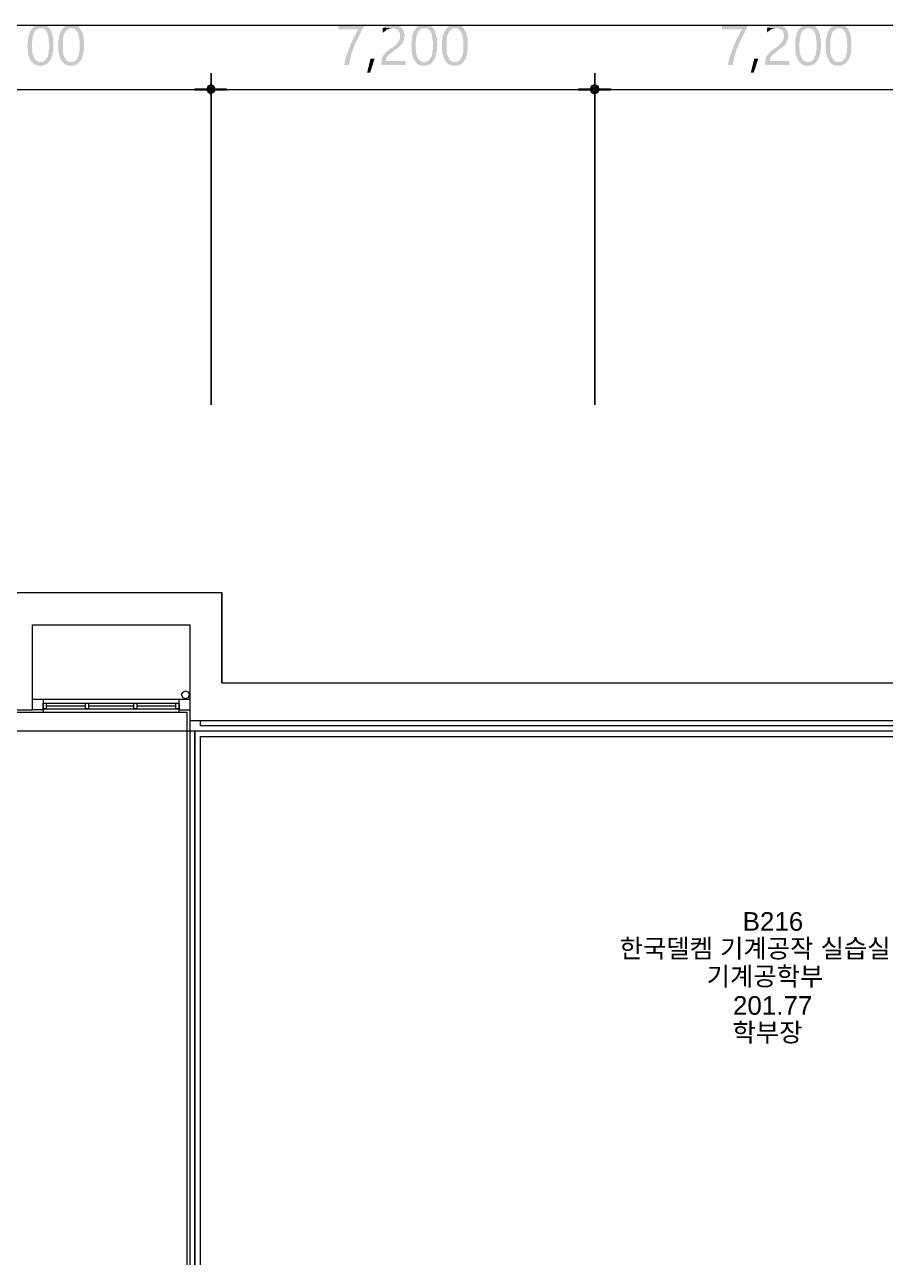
# Model space of a CAD drawing. Header units: millimetres. Extents: x -750 to 93466, y 13039 to 66109.
# Drawn here: x 58164 to 74316, y 38732 to 61872 of the extents above; entities that cross this region are included whole.
import ezdxf

# ---------------------------------------------------------------- set-up
doc = ezdxf.new("R2010")
doc.units = ezdxf.units.MM
for name, color, linetype in [('PDF_문자', 7, 'Continuous'), ('PDF_솔리드 채우기', 7, 'Continuous'), ('PDF_형상', 7, 'Continuous')]:
    doc.layers.add(name, color=color, linetype=linetype)
doc.styles.add('PDF 맑은고딕', font='Arial.ttf')

msp = doc.modelspace()

# ---------------------------------------------------------------- hatches: boundary and pattern name
at = {"layer": 'PDF_솔리드 채우기', "transparency": 33554559}
for points in [[(58311, 61805), (58292, 61786), (58283, 61777), (58283, 61767), (58273, 61758), (58264, 61739), (58264, 61729), (58254, 61710), (58245, 61691), (58245, 61672), (58235, 61653), (58235, 61634), (58226, 61615), (58226, 61596), (58226, 61568), (58226, 61549), (58216, 61520), (58216, 61502), (58216, 61473), (58216, 61454), (58216, 61426), (58226, 61407), (58226, 61378), (58226, 61359), (58226, 61340), (58235, 61321), (58235, 61293), (58245, 61283), (58254, 61264), (58254, 61245), (58264, 61226), (58273, 61217), (58283, 61198), (58283, 61188), (58302, 61169), (58311, 61160), (58330, 61141), (58340, 61131), (58359, 61122), (58378, 61112), (58397, 61112), (58416, 61103), (58435, 61103), (58454, 61103), (58454, 61103), (58482, 61103), (58501, 61103), (58520, 61112), (58539, 61112), (58549, 61122), (58568, 61131), (58587, 61141), (58596, 61150), (58615, 61169), (58463, 61169), (58454, 61169), (58435, 61169), (58425, 61169), (58416, 61179), (58397, 61188), (58387, 61188), (58378, 61198), (58368, 61207), (58359, 61226), (58349, 61236), (58340, 61255), (58330, 61264), (58330, 61283), (58321, 61302), (58311, 61321), (58311, 61350), (58311, 61369), (58302, 61397), (58302, 61416), (58302, 61445), (58302, 61473), (58302, 61502), (58302, 61530), (58302, 61558), (58311, 61577), (58311, 61606), (58311, 61625), (58321, 61653), (58321, 61672), (58330, 61691), (58340, 61701), (58340, 61720), (58349, 61739), (58359, 61748), (58368, 61758), (58378, 61767), (58387, 61777), (58397, 61786), (58416, 61796), (58425, 61796), (58435, 61805), (58454, 61805), (58463, 61805)], [(58473, 61872), (58463, 61872), (58444, 61872), (58425, 61872), (58406, 61862), (58387, 61862), (58368, 61853), (58349, 61843), (58340, 61834), (58321, 61824), (58311, 61805), (58463, 61805), (58473, 61805), (58482, 61805), (58501, 61805), (58511, 61796), (58520, 61796), (58530, 61786), (58549, 61777), (58558, 61767), (58568, 61758), (58568, 61748), (58577, 61729), (58587, 61720), (58596, 61701), (58596, 61682), (58606, 61663), (58606, 61634), (58615, 61615), (58615, 61596), (58615, 61568), (58625, 61539), (58625, 61511), (58625, 61483), (58625, 61454), (58625, 61426), (58615, 61407), (58615, 61378), (58615, 61350), (58606, 61331), (58606, 61312), (58596, 61293), (58596, 61274), (58587, 61255), (58577, 61245), (58568, 61226), (58558, 61217), (58549, 61207), (58539, 61198), (58530, 61188), (58520, 61179), (58501, 61179), (58492, 61169), (58482, 61169), (58463, 61169), (58615, 61169), (58625, 61188), (58644, 61198), (58644, 61207), (58653, 61226), (58663, 61245), (58672, 61255), (58672, 61274), (58682, 61293), (58682, 61312), (58691, 61331), (58691, 61350), (58701, 61369), (58701, 61397), (58701, 61416), (58701, 61445), (58701, 61464), (58701, 61492), (58701, 61492), (58701, 61520), (58701, 61549), (58701, 61568), (58701, 61596), (58701, 61625), (58691, 61644), (58691, 61663), (58682, 61682), (58682, 61701), (58672, 61720), (58663, 61739), (58663, 61758), (58653, 61767), (58644, 61786), (58634, 61796), (58625, 61815), (58615, 61824), (58596, 61834), (58587, 61843), (58577, 61853), (58558, 61853), (58549, 61862), (58539, 61862), (58520, 61872), (58501, 61872), (58492, 61872)], [(58881, 61805), (58872, 61786), (58862, 61777), (58862, 61767), (58853, 61758), (58843, 61739), (58834, 61729), (58824, 61710), (58824, 61691), (58815, 61672), (58815, 61653), (58805, 61634), (58805, 61615), (58805, 61596), (58796, 61568), (58796, 61549), (58796, 61520), (58796, 61502), (58796, 61473), (58796, 61454), (58796, 61426), (58796, 61407), (58796, 61378), (58805, 61359), (58805, 61340), (58805, 61321), (58815, 61293), (58815, 61283), (58824, 61264), (58834, 61245), (58834, 61226), (58843, 61217), (58853, 61198), (58862, 61188), (58872, 61169), (58891, 61160), (58900, 61141), (58919, 61131), (58929, 61122), (58948, 61112), (58967, 61112), (58986, 61103), (59005, 61103), (59033, 61103), (59033, 61103), (59052, 61103), (59071, 61103), (59090, 61112), (59109, 61112), (59128, 61122), (59147, 61131), (59156, 61141), (59175, 61150), (59185, 61169), (59033, 61169), (59024, 61169), (59014, 61169), (58995, 61169), (58986, 61179), (58976, 61188), (58967, 61188), (58948, 61198), (58938, 61207), (58929, 61226), (58919, 61236), (58919, 61255), (58910, 61264), (58900, 61283), (58891, 61302), (58891, 61321), (58891, 61350), (58881, 61369), (58881, 61397), (58881, 61416), (58881, 61445), (58881, 61473), (58881, 61502), (58881, 61530), (58881, 61558), (58881, 61577), (58881, 61606), (58891, 61625), (58891, 61653), (58900, 61672), (58900, 61691), (58910, 61701), (58919, 61720), (58929, 61739), (58938, 61748), (58938, 61758), (58957, 61767), (58967, 61777), (58976, 61786), (58986, 61796), (58995, 61796), (59014, 61805), (59024, 61805), (59043, 61805)], [(59043, 61872), (59043, 61872), (59024, 61872), (59005, 61872), (58976, 61862), (58967, 61862), (58948, 61853), (58929, 61843), (58910, 61834), (58900, 61824), (58881, 61805), (59043, 61805), (59043, 61805), (59061, 61805), (59071, 61805), (59080, 61796), (59099, 61796), (59109, 61786), (59118, 61777), (59128, 61767), (59137, 61758), (59147, 61748), (59156, 61729), (59166, 61720), (59166, 61701), (59175, 61682), (59175, 61663), (59185, 61634), (59185, 61615), (59194, 61596), (59194, 61568), (59194, 61539), (59194, 61511), (59194, 61483), (59194, 61454), (59194, 61426), (59194, 61407), (59194, 61378), (59185, 61350), (59185, 61331), (59175, 61312), (59175, 61293), (59166, 61274), (59166, 61255), (59156, 61245), (59147, 61226), (59137, 61217), (59128, 61207), (59118, 61198), (59109, 61188), (59090, 61179), (59080, 61179), (59071, 61169), (59052, 61169), (59033, 61169), (59185, 61169), (59204, 61188), (59213, 61198), (59223, 61207), (59232, 61226), (59232, 61245), (59242, 61255), (59251, 61274), (59251, 61293), (59261, 61312), (59261, 61331), (59270, 61350), (59270, 61369), (59270, 61397), (59280, 61416), (59280, 61445), (59280, 61464), (59280, 61492), (59280, 61492), (59280, 61520), (59280, 61549), (59280, 61568), (59270, 61596), (59270, 61625), (59270, 61644), (59261, 61663), (59261, 61682), (59251, 61701), (59251, 61720), (59242, 61739), (59232, 61758), (59223, 61767), (59213, 61786), (59204, 61796), (59194, 61815), (59185, 61824), (59175, 61834), (59166, 61843), (59147, 61853), (59137, 61853), (59128, 61862), (59109, 61862), (59090, 61872), (59080, 61872), (59061, 61872)], [(64523, 61862), (64048, 61862), (64048, 61786), (64428, 61786), (64428, 61786), (64409, 61767), (64400, 61748), (64390, 61729), (64381, 61701), (64371, 61682), (64362, 61663), (64352, 61653), (64343, 61634), (64333, 61615), (64324, 61596), (64314, 61577), (64305, 61558), (64305, 61539), (64295, 61530), (64286, 61520), (64276, 61502), (64276, 61473), (64267, 61454), (64257, 61435), (64248, 61416), (64238, 61397), (64238, 61378), (64229, 61359), (64219, 61340), (64210, 61321), (64210, 61302), (64200, 61293), (64200, 61274), (64191, 61255), (64181, 61226), (64181, 61207), (64172, 61188), (64172, 61169), (64172, 61150), (64162, 61131), (64162, 61112), (64248, 61112), (64248, 61122), (64257, 61141), (64257, 61160), (64257, 61179), (64267, 61198), (64267, 61217), (64276, 61236), (64276, 61255), (64286, 61274), (64286, 61293), (64295, 61321), (64305, 61340), (64314, 61359), (64314, 61378), (64324, 61407), (64333, 61426), (64343, 61435), (64343, 61454), (64352, 61473), (64362, 61492), (64371, 61511), (64371, 61530), (64381, 61549), (64390, 61558), (64400, 61577), (64409, 61596), (64419, 61615), (64428, 61634), (64438, 61653), (64447, 61672), (64457, 61691), (64466, 61710), (64476, 61729), (64485, 61758), (64495, 61777), (64514, 61796), (64523, 61815)], [(65074, 61872), (65074, 61872), (65046, 61872), (65027, 61872), (65008, 61872), (64989, 61862), (64970, 61853), (64951, 61853), (64932, 61843), (64922, 61824), (64903, 61815), (65065, 61805), (65084, 61805), (65103, 61805), (65122, 61796), (65141, 61786), (65160, 61777), (65169, 61767), (65179, 61758), (65188, 61739), (65198, 61729), (65207, 61710), (65207, 61682), (65207, 61663), (65207, 61644), (65207, 61625), (65207, 61606), (65198, 61587), (65188, 61568), (65179, 61549), (65169, 61539), (65160, 61530), (65150, 61511), (65131, 61502), (65122, 61483), (65103, 61473), (65084, 61454), (65065, 61445), (65046, 61426), (65017, 61416), (64998, 61397), (64989, 61388), (64970, 61378), (64960, 61359), (64941, 61350), (64932, 61340), (64922, 61321), (64903, 61302), (64894, 61293), (64884, 61274), (64875, 61255), (64875, 61255), (64865, 61236), (64865, 61217), (64865, 61198), (64856, 61169), (64856, 61150), (64856, 61112), (65312, 61112), (65312, 61188), (64941, 61188), (64941, 61198), (64951, 61217), (64951, 61236), (64960, 61255), (64960, 61264), (64979, 61274), (64989, 61293), (65008, 61312), (65008, 61312), (65017, 61321), (65027, 61331), (65046, 61340), (65065, 61359), (65084, 61369), (65103, 61388), (65122, 61407), (65141, 61416), (65160, 61426), (65179, 61445), (65188, 61454), (65207, 61473), (65217, 61483), (65236, 61502), (65245, 61511), (65255, 61530), (65255, 61530), (65264, 61549), (65274, 61568), (65283, 61587), (65283, 61606), (65283, 61625), (65293, 61644), (65293, 61672), (65293, 61672), (65293, 61701), (65283, 61720), (65283, 61739), (65274, 61758), (65264, 61777), (65255, 61786), (65245, 61805), (65236, 61815), (65226, 61824), (65207, 61834), (65198, 61843), (65179, 61853), (65160, 61862), (65141, 61872), (65122, 61872), (65103, 61872)], [(64903, 61815), (64884, 61805), (64884, 61720), (64894, 61720), (64903, 61739), (64922, 61748), (64941, 61758), (64951, 61777), (64970, 61786), (64989, 61786), (65008, 61796), (65027, 61805), (65046, 61805), (65065, 61805)], [(65511, 61805), (65502, 61786), (65483, 61777), (65483, 61767), (65473, 61758), (65464, 61739), (65464, 61729), (65454, 61710), (65445, 61691), (65445, 61672), (65435, 61653), (65435, 61634), (65435, 61615), (65426, 61596), (65426, 61568), (65426, 61549), (65426, 61520), (65426, 61502), (65416, 61473), (65426, 61454), (65426, 61426), (65426, 61407), (65426, 61378), (65426, 61359), (65435, 61340), (65435, 61321), (65445, 61293), (65445, 61283), (65454, 61264), (65454, 61245), (65464, 61226), (65473, 61217), (65483, 61198), (65492, 61188), (65502, 61169), (65511, 61160), (65530, 61141), (65540, 61131), (65559, 61122), (65578, 61112), (65597, 61112), (65616, 61103), (65635, 61103), (65654, 61103), (65654, 61103), (65682, 61103), (65701, 61103), (65720, 61112), (65739, 61112), (65758, 61122), (65768, 61131), (65787, 61141), (65806, 61150), (65815, 61169), (65663, 61169), (65654, 61169), (65644, 61169), (65625, 61169), (65616, 61179), (65597, 61188), (65587, 61188), (65578, 61198), (65568, 61207), (65559, 61226), (65549, 61236), (65540, 61255), (65530, 61264), (65530, 61283), (65521, 61302), (65521, 61321), (65511, 61350), (65511, 61369), (65511, 61397), (65502, 61416), (65502, 61445), (65502, 61473), (65502, 61502), (65502, 61530), (65502, 61558), (65511, 61577), (65511, 61606), (65511, 61625), (65521, 61653), (65521, 61672), (65530, 61691), (65540, 61701), (65540, 61720), (65549, 61739), (65559, 61748), (65568, 61758), (65578, 61767), (65587, 61777), (65597, 61786), (65616, 61796), (65625, 61796), (65635, 61805), (65654, 61805), (65673, 61805)], [(65673, 61872), (65673, 61872), (65644, 61872), (65625, 61872), (65606, 61862), (65587, 61862), (65568, 61853), (65559, 61843), (65540, 61834), (65521, 61824), (65511, 61805), (65673, 61805), (65673, 61805), (65682, 61805), (65701, 61805), (65711, 61796), (65720, 61796), (65739, 61786), (65749, 61777), (65758, 61767), (65768, 61758), (65777, 61748), (65777, 61729), (65787, 61720), (65796, 61701), (65806, 61682), (65806, 61663), (65815, 61634), (65815, 61615), (65815, 61596), (65825, 61568), (65825, 61539), (65825, 61511), (65825, 61483), (65825, 61454), (65825, 61426), (65825, 61407), (65815, 61378), (65815, 61350), (65815, 61331), (65806, 61312), (65806, 61293), (65796, 61274), (65787, 61255), (65777, 61245), (65768, 61226), (65768, 61217), (65749, 61207), (65739, 61198), (65730, 61188), (65720, 61179), (65711, 61179), (65692, 61169), (65682, 61169), (65663, 61169), (65815, 61169), (65825, 61188), (65844, 61198), (65844, 61207), (65853, 61226), (65863, 61245), (65872, 61255), (65872, 61274), (65882, 61293), (65891, 61312), (65891, 61331), (65891, 61350), (65901, 61369), (65901, 61397), (65901, 61416), (65901, 61445), (65910, 61464), (65910, 61492), (65910, 61492), (65910, 61520), (65901, 61549), (65901, 61568), (65901, 61596), (65901, 61625), (65891, 61644), (65891, 61663), (65882, 61682), (65882, 61701), (65872, 61720), (65863, 61739), (65863, 61758), (65853, 61767), (65844, 61786), (65834, 61796), (65825, 61815), (65815, 61824), (65806, 61834), (65787, 61843), (65777, 61853), (65768, 61853), (65749, 61862), (65739, 61862), (65720, 61872), (65701, 61872), (65692, 61872)], [(66081, 61805), (66072, 61786), (66062, 61777), (66062, 61767), (66053, 61758), (66043, 61739), (66034, 61729), (66034, 61710), (66024, 61691), (66015, 61672), (66015, 61653), (66005, 61634), (66005, 61615), (66005, 61596), (65996, 61568), (65996, 61549), (65996, 61520), (65996, 61502), (65996, 61473), (65996, 61454), (65996, 61426), (65996, 61407), (66005, 61378), (66005, 61359), (66005, 61340), (66015, 61321), (66015, 61293), (66024, 61283), (66024, 61264), (66034, 61245), (66043, 61226), (66043, 61217), (66053, 61198), (66062, 61188), (66072, 61169), (66091, 61160), (66100, 61141), (66119, 61131), (66138, 61122), (66148, 61112), (66167, 61112), (66186, 61103), (66205, 61103), (66233, 61103), (66233, 61103), (66252, 61103), (66271, 61103), (66290, 61112), (66309, 61112), (66328, 61122), (66347, 61131), (66366, 61141), (66375, 61150), (66394, 61169), (66242, 61169), (66233, 61169), (66214, 61169), (66205, 61169), (66186, 61179), (66176, 61188), (66167, 61188), (66157, 61198), (66138, 61207), (66129, 61226), (66129, 61236), (66119, 61255), (66110, 61264), (66100, 61283), (66100, 61302), (66091, 61321), (66091, 61350), (66081, 61369), (66081, 61397), (66081, 61416), (66081, 61445), (66081, 61473), (66081, 61502), (66081, 61530), (66081, 61558), (66081, 61577), (66091, 61606), (66091, 61625), (66091, 61653), (66100, 61672), (66110, 61691), (66110, 61701), (66119, 61720), (66129, 61739), (66138, 61748), (66148, 61758), (66157, 61767), (66167, 61777), (66176, 61786), (66186, 61796), (66205, 61796), (66214, 61805), (66224, 61805), (66242, 61805)], [(66242, 61872), (66242, 61872), (66224, 61872), (66205, 61872), (66186, 61862), (66167, 61862), (66148, 61853), (66129, 61843), (66110, 61834), (66100, 61824), (66081, 61805), (66242, 61805), (66242, 61805), (66261, 61805), (66271, 61805), (66290, 61796), (66299, 61796), (66309, 61786), (66318, 61777), (66328, 61767), (66337, 61758), (66347, 61748), (66356, 61729), (66366, 61720), (66366, 61701), (66375, 61682), (66385, 61663), (66385, 61634), (66385, 61615), (66394, 61596), (66394, 61568), (66394, 61539), (66394, 61511), (66394, 61483), (66394, 61454), (66394, 61426), (66394, 61407), (66394, 61378), (66394, 61350), (66385, 61331), (66385, 61312), (66375, 61293), (66366, 61274), (66366, 61255), (66356, 61245), (66347, 61226), (66337, 61217), (66328, 61207), (66318, 61198), (66309, 61188), (66290, 61179), (66280, 61179), (66271, 61169), (66252, 61169), (66242, 61169), (66394, 61169), (66404, 61188), (66413, 61198), (66423, 61207), (66432, 61226), (66442, 61245), (66442, 61255), (66451, 61274), (66461, 61293), (66461, 61312), (66470, 61331), (66470, 61350), (66470, 61369), (66480, 61397), (66480, 61416), (66480, 61445), (66480, 61464), (66480, 61492), (66480, 61492), (66480, 61520), (66480, 61549), (66480, 61568), (66480, 61596), (66470, 61625), (66470, 61644), (66461, 61663), (66461, 61682), (66451, 61701), (66451, 61720), (66442, 61739), (66432, 61758), (66423, 61767), (66413, 61786), (66404, 61796), (66394, 61815), (66385, 61824), (66375, 61834), (66366, 61843), (66356, 61853), (66337, 61853), (66328, 61862), (66309, 61862), (66299, 61872), (66280, 61872), (66261, 61872)], [(71723, 61862), (71248, 61862), (71248, 61786), (71628, 61786), (71628, 61786), (71619, 61767), (71600, 61748), (71590, 61729), (71581, 61701), (71571, 61682), (71562, 61663), (71552, 61653), (71543, 61634), (71533, 61615), (71524, 61596), (71514, 61577), (71514, 61558), (71505, 61539), (71495, 61530), (71495, 61520), (71486, 61502), (71476, 61473), (71467, 61454), (71457, 61435), (71448, 61416), (71438, 61397), (71438, 61378), (71429, 61359), (71419, 61340), (71419, 61321), (71410, 61302), (71410, 61293), (71400, 61274), (71391, 61255), (71391, 61226), (71381, 61207), (71381, 61188), (71372, 61169), (71372, 61150), (71362, 61131), (71362, 61112), (71448, 61112), (71457, 61122), (71457, 61141), (71457, 61160), (71467, 61179), (71467, 61198), (71467, 61217), (71476, 61236), (71476, 61255), (71486, 61274), (71495, 61293), (71495, 61321), (71505, 61340), (71514, 61359), (71524, 61378), (71524, 61407), (71533, 61426), (71543, 61435), (71552, 61454), (71552, 61473), (71562, 61492), (71571, 61511), (71581, 61530), (71581, 61549), (71590, 61558), (71600, 61577), (71609, 61596), (71619, 61615), (71628, 61634), (71638, 61653), (71647, 61672), (71657, 61691), (71666, 61710), (71676, 61729), (71685, 61758), (71704, 61777), (71714, 61796), (71723, 61815)], [(72274, 61872), (72274, 61872), (72255, 61872), (72227, 61872), (72208, 61872), (72189, 61862), (72170, 61853), (72151, 61853), (72132, 61843), (72122, 61824), (72103, 61815), (72265, 61805), (72284, 61805), (72303, 61805), (72322, 61796), (72341, 61786), (72360, 61777), (72369, 61767), (72379, 61758), (72398, 61739), (72398, 61729), (72407, 61710), (72407, 61682), (72417, 61663), (72417, 61644), (72407, 61625), (72407, 61606), (72398, 61587), (72388, 61568), (72379, 61549), (72369, 61539), (72360, 61530), (72350, 61511), (72331, 61502), (72322, 61483), (72303, 61473), (72284, 61454), (72265, 61445), (72246, 61426), (72227, 61416), (72208, 61397), (72189, 61388), (72170, 61378), (72160, 61359), (72141, 61350), (72132, 61340), (72122, 61321), (72103, 61302), (72094, 61293), (72084, 61274), (72075, 61255), (72075, 61255), (72075, 61236), (72065, 61217), (72065, 61198), (72065, 61169), (72056, 61150), (72056, 61112), (72512, 61112), (72512, 61188), (72151, 61188), (72151, 61198), (72151, 61217), (72151, 61236), (72160, 61255), (72170, 61264), (72179, 61274), (72189, 61293), (72208, 61312), (72208, 61312), (72217, 61321), (72236, 61331), (72246, 61340), (72265, 61359), (72284, 61369), (72303, 61388), (72322, 61407), (72341, 61416), (72360, 61426), (72379, 61445), (72398, 61454), (72407, 61473), (72426, 61483), (72436, 61502), (72445, 61511), (72455, 61530), (72455, 61530), (72464, 61549), (72474, 61568), (72483, 61587), (72483, 61606), (72493, 61625), (72493, 61644), (72493, 61672), (72493, 61672), (72493, 61701), (72483, 61720), (72483, 61739), (72474, 61758), (72464, 61777), (72455, 61786), (72445, 61805), (72436, 61815), (72426, 61824), (72417, 61834), (72398, 61843), (72379, 61853), (72360, 61862), (72341, 61872), (72322, 61872), (72303, 61872)], [(72103, 61815), (72094, 61805), (72094, 61720), (72094, 61720), (72103, 61739), (72122, 61748), (72141, 61758), (72160, 61777), (72170, 61786), (72189, 61786), (72208, 61796), (72227, 61805), (72246, 61805), (72265, 61805)], [(72711, 61805), (72702, 61786), (72683, 61777), (72683, 61767), (72673, 61758), (72673, 61739), (72664, 61729), (72654, 61710), (72654, 61691), (72645, 61672), (72645, 61653), (72635, 61634), (72635, 61615), (72626, 61596), (72626, 61568), (72626, 61549), (72626, 61520), (72626, 61502), (72626, 61473), (72626, 61454), (72626, 61426), (72626, 61407), (72626, 61378), (72626, 61359), (72635, 61340), (72635, 61321), (72645, 61293), (72645, 61283), (72654, 61264), (72664, 61245), (72664, 61226), (72673, 61217), (72683, 61198), (72692, 61188), (72702, 61169), (72711, 61160), (72730, 61141), (72749, 61131), (72759, 61122), (72778, 61112), (72797, 61112), (72816, 61103), (72835, 61103), (72854, 61103), (72863, 61103), (72882, 61103), (72901, 61103), (72920, 61112), (72939, 61112), (72958, 61122), (72977, 61131), (72987, 61141), (73006, 61150), (73015, 61169), (72863, 61169), (72854, 61169), (72844, 61169), (72825, 61169), (72816, 61179), (72806, 61188), (72787, 61188), (72778, 61198), (72768, 61207), (72759, 61226), (72749, 61236), (72740, 61255), (72740, 61264), (72730, 61283), (72721, 61302), (72721, 61321), (72711, 61350), (72711, 61369), (72711, 61397), (72702, 61416), (72702, 61445), (72702, 61473), (72702, 61502), (72702, 61530), (72711, 61558), (72711, 61577), (72711, 61606), (72721, 61625), (72721, 61653), (72730, 61672), (72730, 61691), (72740, 61701), (72749, 61720), (72749, 61739), (72759, 61748), (72768, 61758), (72778, 61767), (72787, 61777), (72806, 61786), (72816, 61796), (72825, 61796), (72844, 61805), (72854, 61805), (72873, 61805)], [(72873, 61872), (72873, 61872), (72844, 61872), (72825, 61872), (72806, 61862), (72787, 61862), (72768, 61853), (72759, 61843), (72740, 61834), (72730, 61824), (72711, 61805), (72873, 61805), (72873, 61805), (72882, 61805), (72901, 61805), (72911, 61796), (72920, 61796), (72939, 61786), (72949, 61777), (72958, 61767), (72968, 61758), (72977, 61748), (72987, 61729), (72987, 61720), (72996, 61701), (73006, 61682), (73006, 61663), (73015, 61634), (73015, 61615), (73015, 61596), (73025, 61568), (73025, 61539), (73025, 61511), (73025, 61483), (73025, 61454), (73025, 61426), (73025, 61407), (73015, 61378), (73015, 61350), (73015, 61331), (73006, 61312), (73006, 61293), (72996, 61274), (72987, 61255), (72987, 61245), (72977, 61226), (72968, 61217), (72958, 61207), (72949, 61198), (72930, 61188), (72920, 61179), (72911, 61179), (72892, 61169), (72882, 61169), (72863, 61169), (73015, 61169), (73034, 61188), (73044, 61198), (73053, 61207), (73053, 61226), (73063, 61245), (73072, 61255), (73082, 61274), (73082, 61293), (73091, 61312), (73091, 61331), (73101, 61350), (73101, 61369), (73101, 61397), (73101, 61416), (73110, 61445), (73110, 61464), (73110, 61492), (73110, 61492), (73110, 61520), (73110, 61549), (73101, 61568), (73101, 61596), (73101, 61625), (73091, 61644), (73091, 61663), (73091, 61682), (73082, 61701), (73072, 61720), (73072, 61739), (73063, 61758), (73053, 61767), (73044, 61786), (73034, 61796), (73025, 61815), (73015, 61824), (73006, 61834), (72996, 61843), (72977, 61853), (72968, 61853), (72949, 61862), (72939, 61862), (72920, 61872), (72911, 61872), (72892, 61872)], [(73291, 61805), (73272, 61786), (73262, 61777), (73262, 61767), (73253, 61758), (73243, 61739), (73234, 61729), (73234, 61710), (73224, 61691), (73224, 61672), (73215, 61653), (73215, 61634), (73205, 61615), (73205, 61596), (73205, 61568), (73196, 61549), (73196, 61520), (73196, 61502), (73196, 61473), (73196, 61454), (73196, 61426), (73196, 61407), (73205, 61378), (73205, 61359), (73205, 61340), (73215, 61321), (73215, 61293), (73224, 61283), (73224, 61264), (73234, 61245), (73243, 61226), (73253, 61217), (73253, 61198), (73262, 61188), (73272, 61169), (73291, 61160), (73300, 61141), (73319, 61131), (73338, 61122), (73357, 61112), (73367, 61112), (73386, 61103), (73414, 61103), (73433, 61103), (73433, 61103), (73452, 61103), (73471, 61103), (73499, 61112), (73509, 61112), (73528, 61122), (73547, 61131), (73566, 61141), (73575, 61150), (73594, 61169), (73443, 61169), (73433, 61169), (73414, 61169), (73405, 61169), (73386, 61179), (73376, 61188), (73367, 61188), (73357, 61198), (73348, 61207), (73338, 61226), (73329, 61236), (73319, 61255), (73310, 61264), (73300, 61283), (73300, 61302), (73291, 61321), (73291, 61350), (73281, 61369), (73281, 61397), (73281, 61416), (73281, 61445), (73281, 61473), (73281, 61502), (73281, 61530), (73281, 61558), (73281, 61577), (73291, 61606), (73291, 61625), (73300, 61653), (73300, 61672), (73310, 61691), (73310, 61701), (73319, 61720), (73329, 61739), (73338, 61748), (73348, 61758), (73357, 61767), (73367, 61777), (73376, 61786), (73386, 61796), (73405, 61796), (73414, 61805), (73433, 61805), (73443, 61805)], [(73452, 61872), (73443, 61872), (73424, 61872), (73405, 61872), (73386, 61862), (73367, 61862), (73348, 61853), (73329, 61843), (73319, 61834), (73300, 61824), (73291, 61805), (73443, 61805), (73443, 61805), (73461, 61805), (73471, 61805), (73490, 61796), (73499, 61796), (73509, 61786), (73518, 61777), (73528, 61767), (73537, 61758), (73547, 61748), (73556, 61729), (73566, 61720), (73575, 61701), (73575, 61682), (73585, 61663), (73585, 61634), (73594, 61615), (73594, 61596), (73594, 61568), (73594, 61539), (73604, 61511), (73604, 61483), (73604, 61454), (73594, 61426), (73594, 61407), (73594, 61378), (73594, 61350), (73585, 61331), (73585, 61312), (73575, 61293), (73575, 61274), (73566, 61255), (73556, 61245), (73547, 61226), (73537, 61217), (73528, 61207), (73518, 61198), (73509, 61188), (73499, 61179), (73480, 61179), (73471, 61169), (73452, 61169), (73443, 61169), (73594, 61169), (73604, 61188), (73613, 61198), (73623, 61207), (73632, 61226), (73642, 61245), (73642, 61255), (73651, 61274), (73661, 61293), (73661, 61312), (73670, 61331), (73670, 61350), (73670, 61369), (73680, 61397), (73680, 61416), (73680, 61445), (73680, 61464), (73680, 61492), (73680, 61492), (73680, 61520), (73680, 61549), (73680, 61568), (73680, 61596), (73670, 61625), (73670, 61644), (73670, 61663), (73661, 61682), (73651, 61701), (73651, 61720), (73642, 61739), (73632, 61758), (73632, 61767), (73623, 61786), (73613, 61796), (73604, 61815), (73585, 61824), (73575, 61834), (73566, 61843), (73556, 61853), (73537, 61853), (73528, 61862), (73509, 61862), (73499, 61872), (73480, 61872), (73461, 61872)]]:
    msp.add_hatch(color=256, dxfattribs=at).paths.add_polyline_path(points)

# ---------------------------------------------------------------- linework, layer by layer
at = {"layer": 'PDF_솔리드 채우기', "lineweight": 5, "transparency": 33554559}
for points in [[(64732, 61236), (64647, 60970), (64656, 61236), (64590, 60970)], [(71932, 61236), (71847, 60970), (71856, 61236), (71790, 60970)]]:
    msp.add_solid(points, dxfattribs=at)
at = {"layer": 'PDF_형상', "lineweight": 5}
for points in [[(11397, 61862), (90322, 61862)], [(54607, 60656), (61512, 60656)], [(61816, 60656), (68712, 60656)], [(69016, 60656), (75912, 60656)], [(61864, 49514), (93466, 49514), (93466, 44109), (90768, 44109), (90768, 14398), (83112, 14398), (83112, 16506), (47464, 16506), (47464, 13904), (39855, 13904), (39855, 14398), (32703, 14398), (32703, 16506), (10951, 16506), (10951, 51214), (40159, 51214), (61864, 51214), (61864, 49514), (61864, 51214)], [(57608, 49011), (57808, 49011), (58311, 49011), (58311, 50607), (61265, 50607), (61265, 49514)], [(61275, 49514), (61265, 49514), (61265, 49011), (61265, 37603), (72065, 37603), (72065, 28408), (70365, 28408), (70365, 28703), (71761, 28703), (71761, 37308), (66565, 37308), (66565, 28703), (67962, 28703), (67962, 28408), (62766, 28408), (62766, 28703)], [(58311, 49210), (58511, 49210), (58511, 48963), (61066, 48963), (61066, 49210), (61265, 49210)], [(58511, 49210), (61066, 49210)], [(58511, 49134), (61066, 49134)], [(58568, 49087), (59308, 49087)], [(59365, 49087), (60211, 49087)], [(60268, 49087), (60999, 49087)], [(57608, 48963), (58511, 48963)], [(58511, 49011), (58311, 49011)], [(58511, 49030), (61066, 49030)], [(61066, 49011), (61265, 49011)], [(61066, 48963), (61208, 48963), (61208, 29054)], [(61265, 48811), (66765, 48811), (90170, 48811), (90170, 47557), (90170, 48811)], [(90170, 47757), (89970, 47757), (89970, 48707), (61465, 48707), (61465, 48811)], [(61465, 37603), (61465, 48507), (81963, 48507), (81963, 44404), (82162, 44404), (82162, 48507), (89771, 48507), (89771, 47557), (90170, 47557)]]:
    msp.add_lwpolyline(points, dxfattribs=at)
for points in [[(61664, 60960), (61664, 54738)], [(68864, 60960), (68864, 54738)], [(61256, 49296), (61237, 49343), (61180, 49362), (61132, 49343), (61104, 49296), (61132, 49239), (61180, 49220), (61237, 49239)], [(18854, 16801), (90464, 16801), (90464, 48612), (61360, 48612), (33102, 48612), (33102, 49106), (26253, 49106), (11255, 49106), (11255, 28902), (11255, 16801)], [(58511, 49134), (58568, 49134), (58568, 49030), (58511, 49030)], [(59308, 49134), (59365, 49134), (59365, 49030), (59308, 49030)], [(60211, 49134), (60268, 49134), (60268, 49030), (60211, 49030)], [(60999, 49134), (61066, 49134), (61066, 49030), (60999, 49030)], [(61360, 48612), (33102, 48612), (33102, 28902), (61360, 28902)], [(82067, 48612), (61360, 48612), (61360, 37508), (75067, 37508), (75067, 41507), (82067, 41507)]]:
    msp.add_lwpolyline(points, close=True, dxfattribs=at)
at = {"layer": 'PDF_형상', "lineweight": 25}
for points in [[(61956, 60657), (61358, 60657)], [(61586, 60657), (61605, 60609), (61662, 60581), (61709, 60609), (61738, 60657), (61709, 60714), (61662, 60733), (61605, 60714)], [(61738, 60657), (61709, 60714), (61662, 60733), (61605, 60714), (61586, 60657), (61605, 60609), (61662, 60581), (61709, 60609)], [(61624, 60657), (61633, 60628), (61662, 60619), (61690, 60628), (61700, 60657), (61690, 60685), (61662, 60695), (61633, 60685)], [(61700, 60657), (61690, 60685), (61662, 60695), (61633, 60685), (61624, 60657), (61633, 60628), (61662, 60619), (61690, 60628)], [(68557, 60657), (69165, 60657)], [(68937, 60657), (68918, 60714), (68861, 60733), (68804, 60714), (68785, 60657), (68804, 60609), (68861, 60581), (68918, 60609)], [(68785, 60657), (68804, 60609), (68861, 60581), (68918, 60609), (68937, 60657), (68918, 60714), (68861, 60733), (68804, 60714)], [(68899, 60657), (68890, 60685), (68861, 60695), (68833, 60685), (68823, 60657), (68833, 60628), (68861, 60619), (68890, 60628)], [(68823, 60657), (68833, 60628), (68861, 60619), (68890, 60628), (68899, 60657), (68890, 60685), (68861, 60695), (68833, 60685)]]:
    msp.add_lwpolyline(points, close=True, dxfattribs=at)

# ---------------------------------------------------------------- texts
at = {"layer": 'PDF_문자', "attachment_point": 4, "style": 'PDF 맑은고딕'}
for s, insert, char_height in [('B216', (71638, 45035), 348.8), ('한국델켐 기계공작 실습실', (69329, 44512), 348.79), ('기계공학부', (70963, 43990), 348.8), ('201.77', (71457, 43458), 348.8), ('학부장', (71448, 42936), 348.8)]:
    msp.add_mtext(s, dxfattribs=dict(at, insert=insert, char_height=char_height))

doc.saveas('drawing.dxf')
